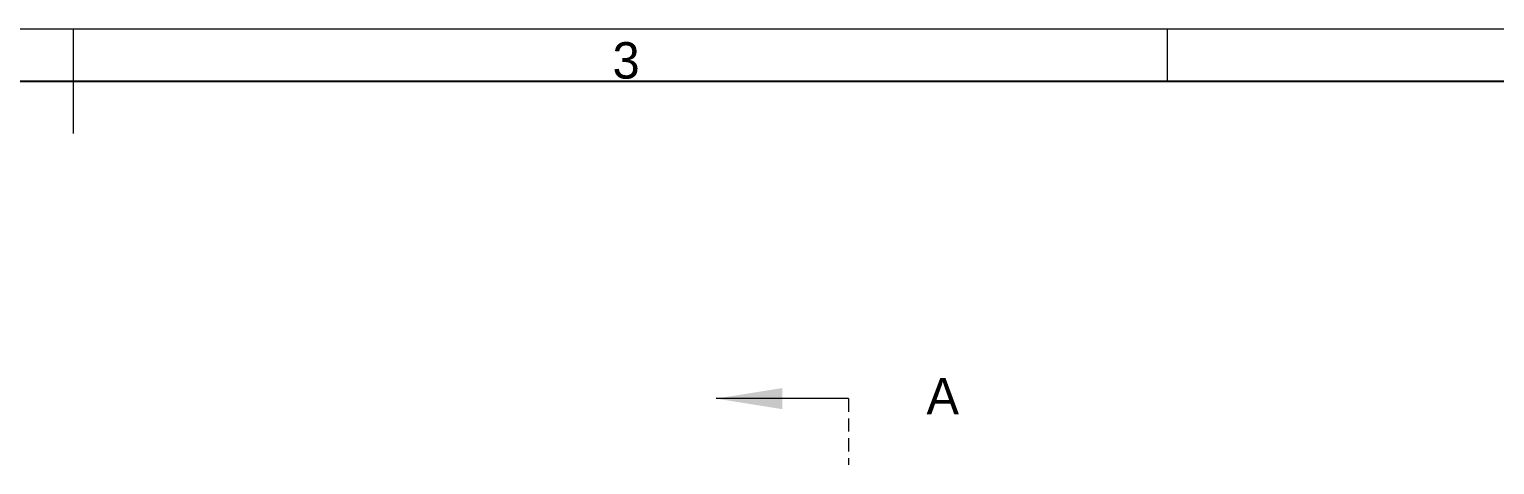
# Model space of a CAD drawing. Header units: millimetres. Extents: x 0 to 4200, y 0 to 2970.
# Drawn here: x 2058 to 3464, y 2552 to 2970 of the extents above; entities that cross this region are included whole.
import ezdxf

# ---------------------------------------------------------------- set-up
doc = ezdxf.new("R2010")
doc.units = ezdxf.units.MM
doc.header["$LTSCALE"] = 10
doc.linetypes.add('HIDDEN', pattern=[1.905, 1.27, -0.635])
doc.styles.add('SLDTEXTSTYLE0', font='')
doc.styles.get('SLDTEXTSTYLE0').set_extended_font_data('汉仪长仿宋体')

msp = doc.modelspace()

# ---------------------------------------------------------------- linework, layer by layer
at = {"color": 7, "linetype": 'Continuous', "lineweight": 18}
for p, q in [((4200, 2970), (0, 2970)), ((2100, 2970), (2100, 2920)), ((3150, 2970), (3150, 2920)), ((2100, 2920), (2100, 2870)), ((2844.257871, 2615.239779), (2717.257871, 2615.239779))]:
    msp.add_line(p, q, dxfattribs=at)
at = {"color": 7, "linetype": 'Continuous', "lineweight": 25}
msp.add_line((4150, 2920), (250, 2920), dxfattribs=at)
at = {"color": 7, "linetype": 'HIDDEN', "lineweight": 18}
msp.add_line((2844.257871, 2615.239779), (2844.257871, 2551.739779), dxfattribs=at)
at = {"color": 7, "linetype": 'Continuous', "lineweight": 18}
msp.add_solid([(2717.257871, 2615.239779), (2780.757871, 2605.079779), (2780.757871, 2625.399779)], dxfattribs=at)

# ---------------------------------------------------------------- texts
at = {"color": 7, "linetype": 'Continuous', "lineweight": 18, "insert": (2630.742188, 2957.617372), "char_height": 35, "attachment_point": 2, "style": 'SLDTEXTSTYLE0'}
msp.add_mtext('3', dxfattribs=at)
at = {"color": 7, "linetype": 'Continuous', "insert": (2918.990513, 2635.098958), "char_height": 35, "attachment_point": 1, "style": 'SLDTEXTSTYLE0'}
msp.add_mtext('A', dxfattribs=at)

doc.saveas('drawing.dxf')
